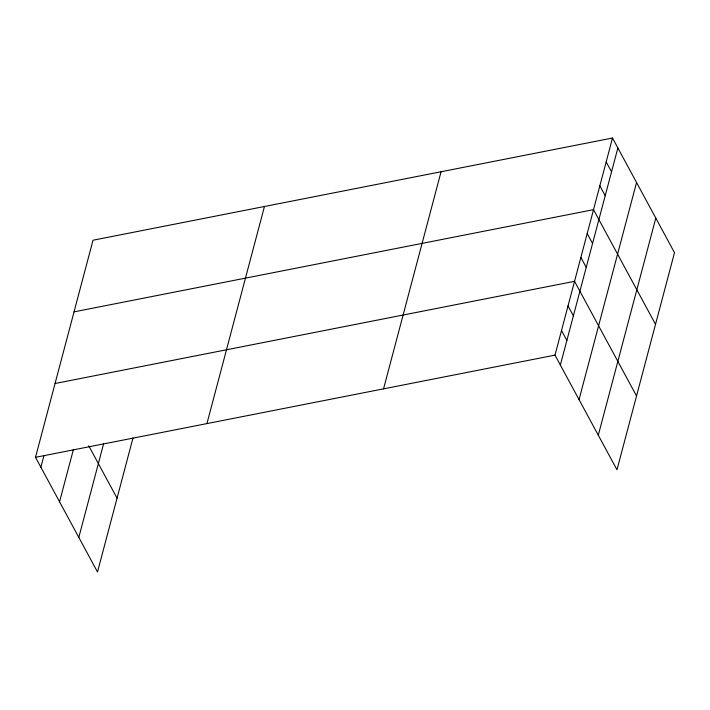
<?xml version="1.0" encoding="UTF-8"?>
<svg xmlns="http://www.w3.org/2000/svg" width="710" height="710" viewBox="0 0 710 710"><rect width="100%" height="100%" fill="white"/><g stroke="black" fill="none" stroke-linecap="round" stroke-linejoin="round"><path stroke-width="1.06" d="M133.01 437.946L97.501 571.976L35.5 457.32L93.019 240.22L612.499 138.024L674.5 252.68L616.981 469.78L554.989 355.124L612.499 138.024M40.86 467.242L43.984 455.474M59.551 501.801L73.441 449.386M78.81 537.417L103.589 443.874M206.929 423.595L264.448 206.495M383.551 388.849L441.07 171.749M560.35 365.046L617.869 147.946M579.041 399.606L636.559 182.505M598.29 435.221L655.809 218.121M74.035 311.859L593.524 209.663L655.516 324.328M55.06 383.506L574.541 281.311L636.542 395.967M35.5 457.32L554.989 355.124M606.18 161.907L611.541 171.82M599.852 185.78L605.213 195.703M587.197 233.546L592.557 243.468M580.869 257.428L586.229 267.351M568.027 305.912L573.387 315.835M561.503 330.523L566.873 340.436M88.741 445.791L117.052 498.163"/></g></svg>
